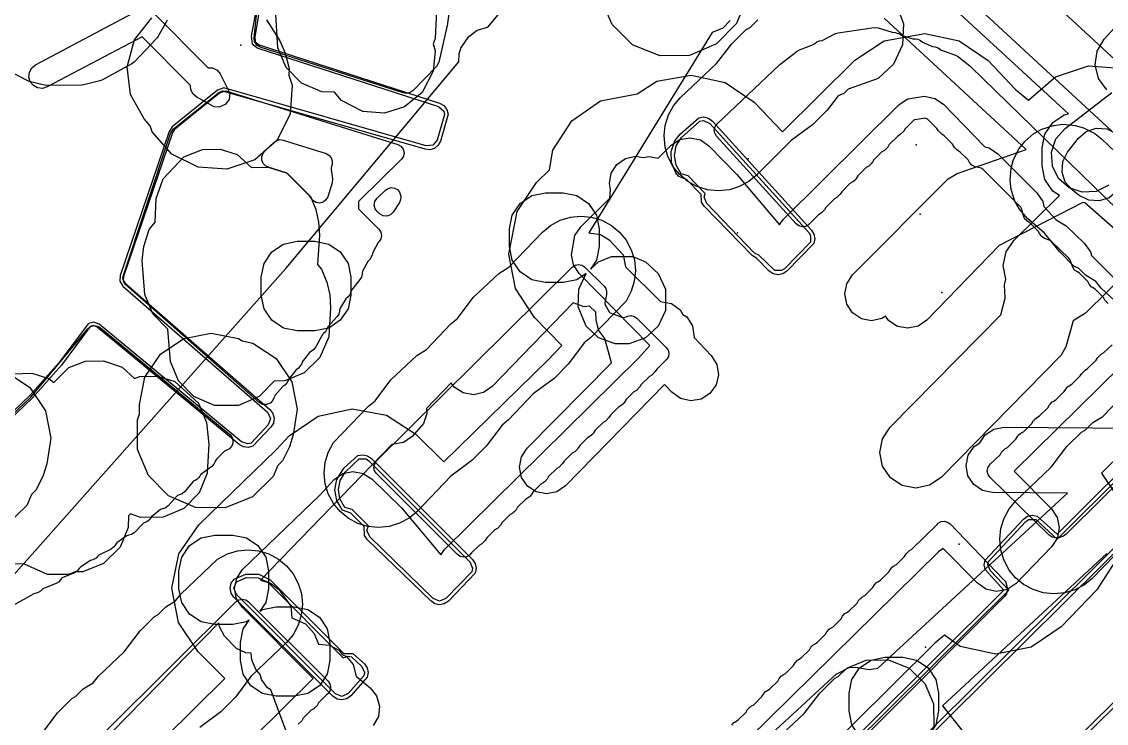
# Model space of a CAD drawing. Header units: metres. Extents: x -2677 to -840, y 169 to 1487.
# Drawn here: x -2162.7 to -2102.1, y 622.9 to 662.1 of the extents above; entities that cross this region are included whole.
import ezdxf

# ---------------------------------------------------------------- set-up
doc = ezdxf.new("R2010")
doc.units = ezdxf.units.M
for name, color, linetype in [('AI_GREENING_ALLOWED_ZONE', 4, 'Continuous'), ('AI_GREENING_EXCLUSIONS', 1, 'Continuous'), ('AI_GREENING_LAWN', 82, 'Continuous'), ('AI_GREENING_REJECTED', 6, 'Continuous')]:
    doc.layers.add(name, color=color, linetype=linetype)

msp = doc.modelspace()

# ---------------------------------------------------------------- linework, layer by layer
at = {"layer": 'AI_GREENING_ALLOWED_ZONE'}
msp.add_lwpolyline([(-2148.884, 654.022), (-2149.018, 654.071), (-2149.164, 654.21), (-2149.244, 654.396), (-2149.243, 654.598), (-2149.163, 654.783), (-2149.098, 654.875), (-2149.035, 654.949), (-2148.552, 655.41), (-2148.404, 655.507), (-2148.232, 655.547), (-2148.056, 655.525), (-2145.658, 654.766), (-2145.494, 654.679), (-2145.374, 654.537), (-2145.314, 654.362), (-2145.321, 654.176), (-2145.368, 653.975), (-2145.373, 653.886), (-2145.302, 653.353), (-2145.32, 653.138), (-2145.566, 652.353), (-2145.664, 652.176), (-2145.824, 652.053), (-2146.019, 652.003), (-2146.218, 652.034), (-2146.389, 652.141), (-2146.504, 652.308), (-2146.507, 652.315), (-2146.56, 652.394), (-2147.795, 653.624), (-2147.89, 653.684), (-2148.886, 654.017), (-2148.884, 654.022)], close=True, dxfattribs=at)
at = {"layer": 'AI_GREENING_EXCLUSIONS'}
for points in [[(-2175.114, 617.726), (-2165.679, 628.346), (-2165.646, 628.781), (-2165.533, 629.091), (-2165.066, 629.731), (-2164.599, 630.084), (-2164.007, 630.229), (-2147.912, 648.346), (-2138.246, 659.9), (-2138.225, 660.336), (-2138.123, 660.649), (-2137.674, 661.303), (-2137.218, 661.67), (-2136.63, 661.832), (-2127.304, 672.981)], [(-2102.039, 658.338), (-2102.506, 658.964), (-2102.697, 659.721), (-2102.585, 660.493), (-2102.185, 661.163), (-2096.935, 666.956)], [(-2108.46, 666.374), (-2099.659, 658.239)], [(-2111.749, 665.255), (-2101.784, 656.04)], [(-2098.299, 650.706), (-2103.238, 645.852), (-2103.92, 645.418), (-2104.329, 643.972), (-2104.6, 643.5), (-2111.306, 636.677), (-2111.952, 636.239), (-2112.716, 636.081), (-2113.483, 636.228), (-2114.135, 636.657), (-2114.573, 637.303), (-2114.731, 638.067), (-2114.584, 638.833), (-2114.155, 639.485), (-2107.974, 645.755), (-2107.719, 646.691), (-2107.758, 647.442), (-2107.686, 647.742), (-2107.832, 648.509), (-2107.673, 649.273), (-2107.234, 649.918), (-2104.689, 652.42), (-2105.067, 652.673), (-2105.501, 653.321), (-2105.653, 654.087), (-2105.653, 655.087), (-2105.501, 655.852), (-2105.067, 656.501), (-2105.067, 656.501), (-2104.418, 656.935), (-2104.189, 656.98), (-2111.175, 663.436)], [(-2139.483, 662.751), (-2139.56, 661.206), (-2139.675, 660.892), (-2139.572, 660.51), (-2139.672, 659.368), (-2140.285, 658.182), (-2141.268, 657.379), (-2142.389, 657.03), (-2143.611, 657.121), (-2144.797, 657.734), (-2145.182, 658.192), (-2145.886, 658.209), (-2147.036, 658.707), (-2147.891, 659.584), (-2148.344, 660.668), (-2148.476, 662.839)], [(-2122.499, 662.578), (-2122.726, 662.035), (-2123.849, 660.891), (-2125.358, 660.243), (-2127.019, 660.228), (-2128.541, 660.848), (-2129.685, 661.971), (-2130.147, 663.036)], [(-2113.804, 663.138), (-2113.396, 662.019), (-2113.449, 660.834), (-2113.952, 659.756), (-2114.824, 658.959), (-2116.489, 658.363), (-2116.736, 658.12), (-2117.051, 657.985), (-2117.666, 657.185), (-2118.476, 656.375), (-2119.683, 655.5), (-2121.63, 653.541), (-2122.043, 653.204), (-2122.613, 652.904), (-2123.127, 652.75), (-2123.774, 652.688), (-2124.345, 652.75), (-2124.937, 652.936), (-2125.441, 653.212), (-2125.915, 653.608), (-2126.26, 654.035), (-2126.56, 654.603), (-2126.713, 655.119), (-2126.775, 655.772), (-2126.775, 655.772), (-2126.713, 656.337), (-2126.528, 656.926), (-2126.252, 657.433), (-2125.861, 657.9), (-2123.846, 659.794), (-2122.994, 660.893), (-2122.184, 661.703), (-2121.96, 661.817), (-2121.546, 662.232)], [(-2149.605, 662.633), (-2149.836, 661.318), (-2149.788, 660.904), (-2149.47, 660.656), (-2139.378, 657.39), (-2139.086, 657.142), (-2139.033, 656.954), (-2139.458, 655.523), (-2139.699, 655.236), (-2140.072, 655.197), (-2151.365, 658.436), (-2151.722, 658.309), (-2154.253, 656.256), (-2154.431, 656.001), (-2157.164, 647.957), (-2157.18, 647.632), (-2157.003, 647.36), (-2148.935, 640.318), (-2148.765, 639.972), (-2148.89, 639.609), (-2149.84, 638.597), (-2150.024, 638.546), (-2150.38, 638.659), (-2158.33, 645.229), (-2158.638, 645.357), (-2158.937, 645.279), (-2160.583, 643.085), (-2162.206, 641.245), (-2164.017, 639.537)], [(-2149.405, 662.618), (-2149.637, 661.296), (-2149.611, 661.004), (-2149.39, 660.84), (-2139.316, 657.58), (-2139.078, 657.447), (-2138.908, 657.232), (-2138.834, 656.969), (-2139.268, 655.462), (-2139.397, 655.228), (-2139.605, 655.06), (-2139.861, 654.982), (-2140.127, 655.005), (-2151.373, 658.235), (-2151.605, 658.146), (-2154.122, 656.105), (-2154.244, 655.93), (-2156.97, 647.907), (-2156.985, 647.685), (-2156.86, 647.5), (-2148.803, 640.468), (-2148.636, 640.251), (-2148.565, 639.985), (-2148.602, 639.713), (-2148.741, 639.476), (-2149.751, 638.417), (-2150.008, 638.347), (-2150.273, 638.377), (-2150.508, 638.505), (-2158.45, 645.068), (-2158.65, 645.156), (-2158.828, 645.11), (-2160.433, 642.952), (-2162.056, 641.112), (-2163.88, 639.391)], [(-2155.313, 662.652), (-2152.236, 659.567), (-2151.992, 659.549), (-2151.748, 659.425), (-2151.57, 659.218), (-2151.027, 658.145), (-2151.075, 657.792), (-2151.075, 657.792), (-2151.291, 657.509), (-2151.637, 657.366), (-2151.91, 657.387), (-2152.879, 657.912), (-2153.086, 658.091), (-2153.209, 658.335), (-2153.227, 658.578), (-2155.939, 661.297), (-2161.235, 658.49), (-2161.497, 658.412), (-2161.769, 658.44), (-2162.009, 658.569), (-2162.181, 658.781), (-2162.26, 659.043), (-2162.232, 659.314), (-2162.102, 659.555), (-2161.891, 659.727), (-2156.137, 662.776)], [(-2148.978, 662.243), (-2148.243, 661.067), (-2147.943, 660.37), (-2147.726, 659.515), (-2147.741, 659.149), (-2147.558, 658.584), (-2147.665, 656.984), (-2148.389, 655.511), (-2149.639, 654.417), (-2151.199, 653.897), (-2152.798, 654.005), (-2154.271, 654.728), (-2155.365, 655.979), (-2155.49, 656.315), (-2155.824, 656.704), (-2156.589, 658.064), (-2156.776, 659.614), (-2156.355, 661.117), (-2155.392, 662.344)], [(-2099.409, 648.633), (-2103.266, 652.023), (-2103.381, 652.038), (-2108.062, 649.625), (-2112.105, 645.46), (-2112.587, 645.128), (-2113.159, 645.006), (-2113.735, 645.111), (-2114.226, 645.429), (-2114.402, 645.684), (-2114.608, 645.545), (-2115.182, 645.429), (-2115.756, 645.541), (-2116.244, 645.864), (-2116.571, 646.35), (-2116.687, 646.923), (-2116.575, 647.498), (-2116.252, 647.986), (-2110.912, 653.362), (-2110.407, 653.658), (-2106.544, 654.998), (-2114.482, 662.334)], [(-2123.089, 662.205), (-2123.487, 661.776), (-2124.099, 661.529), (-2130.98, 650.338), (-2130.335, 650.248), (-2129.835, 649.944), (-2129.066, 649.106), (-2128.922, 648.449), (-2126.983, 646.509), (-2126.36, 646.385), (-2125.884, 646.045), (-2125.723, 645.785), (-2125.504, 645.639), (-2125.18, 645.151), (-2125.086, 644.486), (-2124.146, 643.483), (-2123.836, 642.986), (-2123.74, 642.409), (-2123.873, 641.839), (-2124.214, 641.363), (-2124.71, 641.053), (-2125.288, 640.958), (-2125.858, 641.09), (-2126.334, 641.431), (-2126.748, 641.873), (-2132.288, 636.201), (-2132.772, 635.873), (-2133.346, 635.755), (-2133.92, 635.866), (-2134.409, 636.189), (-2134.737, 636.673), (-2134.854, 637.247), (-2134.743, 637.821), (-2134.421, 638.31), (-2129.713, 643.072), (-2130.085, 644.435), (-2130.419, 644.883), (-2130.563, 645.451), (-2130.586, 645.904), (-2130.949, 646.238), (-2131.237, 646.212), (-2131.85, 646.433), (-2136.376, 641.749), (-2136.857, 641.415), (-2137.429, 641.291), (-2138.005, 641.396), (-2138.497, 641.712), (-2138.663, 641.952), (-2140.045, 640.523), (-2140.026, 640.235), (-2140.215, 639.681), (-2140.851, 638.959), (-2141.332, 638.626), (-2141.983, 638.516), (-2149.314, 630.928), (-2148.755, 630.771), (-2148.295, 630.409), (-2147.633, 629.485), (-2147.567, 628.821), (-2146.808, 628.487), (-2146.313, 627.949), (-2146.076, 627.358), (-2145.461, 627.303), (-2144.948, 627.022), (-2144.757, 626.783), (-2144.523, 626.664), (-2144.143, 626.218), (-2143.971, 625.568), (-2143.201, 624.922), (-2142.835, 624.465), (-2142.672, 623.903), (-2142.736, 623.322), (-2143.018, 622.809)], [(-2158.129, 618.692), (-2151.318, 625.44), (-2152.805, 626.928), (-2153.892, 628.56), (-2154.268, 630.485), (-2153.874, 632.407), (-2152.771, 634.029), (-2148.441, 638.21), (-2147.716, 639), (-2146.107, 640.104), (-2144.199, 640.508), (-2142.281, 640.151), (-2140.645, 639.087), (-2139.077, 637.546), (-2133.258, 643.251), (-2132.485, 644.048), (-2134.016, 645.606), (-2135.082, 647.231), (-2135.449, 649.14), (-2134.99, 651.532), (-2133.901, 653.15), (-2133.183, 653.865), (-2132.986, 654.954), (-2131.93, 656.595), (-2130.328, 657.707), (-2128.284, 658.096), (-2127.182, 658.806), (-2125.262, 659.155), (-2123.356, 658.742), (-2121.752, 657.632), (-2120.165, 655.973), (-2116.117, 659.989), (-2114.491, 661.067), (-2112.201, 661.47), (-2110.291, 661.074), (-2108.678, 659.976), (-2107.138, 658.34), (-2106.414, 657.747), (-2104.917, 659.048), (-2103.065, 659.661), (-2101.119, 659.518)], [(-2101.936, 653), (-2102.636, 652.655), (-2103.415, 652.604), (-2104.154, 652.855), (-2104.74, 653.37), (-2105.085, 654.07), (-2105.136, 654.849), (-2104.885, 655.587), (-2104.37, 656.174), (-2101.762, 658.173)], [(-2157.899, 614.036), (-2146.378, 625.448), (-2150.329, 629.401), (-2150.655, 629.891), (-2150.768, 630.469), (-2150.65, 631.045), (-2150.319, 631.532), (-2145.993, 635.708), (-2145.21, 636.556), (-2144.728, 636.887), (-2144.155, 637.008), (-2143.58, 636.901), (-2143.089, 636.582), (-2141.447, 634.97), (-2139.244, 632.344), (-2139.03, 632.663), (-2128.202, 643.337), (-2127.569, 644.036), (-2131.519, 648.059), (-2131.839, 648.546), (-2131.949, 649.119), (-2131.761, 650.183), (-2131.434, 650.668), (-2129.808, 652.285), (-2129.761, 652.762), (-2129.834, 653.095), (-2129.729, 653.671), (-2129.413, 654.163), (-2128.932, 654.497), (-2128.36, 654.621), (-2127.943, 654.546), (-2127.618, 654.609), (-2127.11, 654.506), (-2126.389, 655.234), (-2125.897, 655.551), (-2125.321, 655.655), (-2124.749, 655.532), (-2124.268, 655.198), (-2122.716, 653.594), (-2120.328, 650.777), (-2120.118, 651.088), (-2113.652, 657.505), (-2113.164, 657.828), (-2112.23, 657.97), (-2111.657, 657.851), (-2111.173, 657.522), (-2108.85, 655.136), (-2108.61, 655.087), (-2108.124, 654.761), (-2105.949, 652.577), (-2105.625, 652.09), (-2105.569, 651.804), (-2104.872, 651.058), (-2104.311, 650.731), (-2103.286, 649.749), (-2102.951, 649.269), (-2102.906, 649.066), (-2100.038, 646.198)], [(-2100.891, 645.88), (-2102.356, 647.247), (-2102.664, 647.621), (-2103.23, 647.973), (-2103.599, 648.343), (-2103.886, 648.483), (-2104.696, 649.293), (-2105.528, 650.318), (-2106.482, 651.143), (-2106.924, 651.659), (-2107.175, 652.11), (-2107.385, 652.755), (-2107.446, 653.258), (-2107.389, 653.958), (-2107.254, 654.431), (-2106.932, 655.057), (-2106.63, 655.439), (-2106.113, 655.88), (-2105.666, 656.131), (-2105.017, 656.342), (-2104.508, 656.402), (-2103.814, 656.345), (-2103.342, 656.211), (-2102.715, 655.889), (-2102.347, 655.594), (-2101.168, 654.466)], [(-2100.055, 644.077), (-2107.225, 637.027), (-2105.133, 634.916), (-2104.814, 634.436), (-2104.699, 633.87), (-2104.806, 633.303), (-2105.119, 632.819), (-2107.109, 630.756), (-2107.611, 630.413), (-2108.208, 630.297), (-2108.802, 630.428), (-2109.295, 630.784), (-2111.185, 632.698), (-2111.444, 632.513), (-2125.607, 618.586)], [(-2123.298, 614.962), (-2107.799, 630.377), (-2108.838, 631.537), (-2108.888, 631.799), (-2108.837, 632.06), (-2106.703, 634.346), (-2106.478, 634.502), (-2106.21, 634.56), (-2106.21, 634.56), (-2105.941, 634.511), (-2104.824, 633.498), (-2093.716, 644.561)], [(-2122.973, 615.055), (-2107.518, 630.373), (-2108.55, 631.452), (-2108.688, 631.798), (-2108.652, 631.985), (-2106.559, 634.207), (-2106.398, 634.319), (-2106.398, 634.319), (-2106.015, 634.325), (-2104.823, 633.217), (-2093.574, 644.42)], [(-2163.095, 642.47), (-2162.101, 642.496), (-2161.152, 642.196), (-2160.87, 641.973), (-2160.022, 642.819), (-2159.091, 643.169), (-2158.097, 643.195), (-2157.047, 642.843), (-2156.36, 642.193), (-2156.055, 642.308), (-2155.06, 642.335), (-2154.112, 642.035), (-2152.786, 640.825), (-2152.34, 639.749), (-2152.207, 638.532), (-2152.301, 636.906), (-2152.754, 635.822), (-2153.609, 634.945), (-2154.759, 634.447), (-2156.028, 634.431), (-2156.573, 634.641), (-2156.691, 634.523), (-2156.708, 633.868), (-2157.161, 632.785), (-2158.083, 631.862), (-2159.248, 631.393), (-2159.664, 631.393), (-2160.027, 631.258), (-2161.215, 631.258), (-2162.497, 631.823), (-2163.258, 631.839)], [(-2163.501, 642.566), (-2162.204, 641.699), (-2161.337, 640.401), (-2161.032, 638.871), (-2161.253, 637.43), (-2161.466, 636.775), (-2161.858, 635.985), (-2162.107, 635.717), (-2162.379, 635.105), (-2163.523, 633.982)], [(-2100.942, 633.005), (-2102.863, 631.036), (-2103.294, 630.681), (-2103.84, 630.391), (-2104.393, 630.225), (-2105, 630.166), (-2105.596, 630.228), (-2106.165, 630.404), (-2106.692, 630.69), (-2107.148, 631.068), (-2107.502, 631.5), (-2107.803, 632.062), (-2107.967, 632.612), (-2108.026, 633.224), (-2108.026, 633.224), (-2107.964, 633.815), (-2107.786, 634.391), (-2107.502, 634.911), (-2107.13, 635.36), (-2105.144, 637.251), (-2104.273, 638.399), (-2103.463, 639.21), (-2103.256, 639.316), (-2102.83, 639.743), (-2102.276, 640.086), (-2100.368, 642.046)], [(-2093.867, 640.424), (-2153.902, 580.894)], [(-2098.519, 640.679), (-2102.341, 636.92), (-2101.582, 635.779)], [(-2093.726, 640.282), (-2153.761, 580.751)], [(-2122.7, 620.578), (-2117.164, 625.677), (-2116.434, 626.047), (-2116.086, 626.073), (-2115.314, 625.935), (-2114.839, 626.024), (-2104.245, 635.794), (-2108.422, 635.826), (-2108.995, 635.944), (-2109.479, 636.273), (-2109.801, 636.762), (-2109.91, 637.337), (-2109.792, 637.91), (-2109.463, 638.394), (-2109.136, 638.609), (-2108.839, 639.046), (-2108.35, 639.367), (-2107.776, 639.477), (-2100.389, 639.422)], [(-2176.822, 549.261), (-2154.031, 571.886), (-2153.841, 572.305), (-2149.463, 576.696), (-2140.934, 585.085), (-2140.556, 585.263), (-2123.156, 602.537), (-2122.985, 602.857), (-2103.329, 622.454), (-2092.855, 632.832)], [(-2176.681, 549.119), (-2153.842, 571.792), (-2153.7, 572.164), (-2149.321, 576.555), (-2140.794, 584.942), (-2140.453, 585.083), (-2122.976, 602.433), (-2122.844, 602.716), (-2103.188, 622.312), (-2092.715, 632.689)], [(-2161.537, 622.349), (-2160.66, 623.513), (-2159.85, 624.324), (-2159.649, 624.428), (-2159.218, 624.859), (-2158.669, 625.2), (-2158.372, 625.571), (-2156.928, 626.932), (-2156.051, 628.096), (-2155.241, 628.907), (-2155.04, 629.011), (-2154.609, 629.442), (-2154.06, 629.783), (-2153.763, 630.154), (-2151.724, 632.107), (-2151.169, 632.404), (-2150.612, 632.572), (-2150.011, 632.631), (-2149.425, 632.572), (-2148.851, 632.398), (-2148.313, 632.107), (-2147.862, 631.734), (-2147.494, 631.284), (-2147.207, 630.746), (-2147.038, 630.185), (-2146.979, 629.579), (-2147.041, 628.982), (-2147.214, 628.421), (-2147.503, 627.886), (-2147.867, 627.449), (-2149.852, 625.546), (-2150.723, 624.389), (-2151.533, 623.578), (-2152.713, 622.702)], [(-2101.556, 632.005), (-2102.6, 630.389), (-2104.589, 628.326), (-2106.263, 627.183), (-2108.253, 626.798), (-2110.233, 627.234), (-2111.107, 627.866), (-2111.645, 627.406), (-2120.905, 618.231)], [(-2102.048, 632.429), (-2111.227, 623.918), (-2104.45, 615.381), (-2104.265, 615.021), (-2103.517, 614.206), (-2095.591, 604.223)], [(-2147.541, 621.544), (-2148.749, 624.803), (-2148.926, 624.912), (-2149.27, 625.386), (-2149.336, 625.663), (-2149.574, 625.945), (-2149.801, 626.486), (-2149.834, 626.848), (-2150.135, 626.873), (-2150.669, 627.113), (-2151.327, 627.814), (-2151.614, 628.325), (-2151.64, 628.543), (-2158.487, 621.57)], [(-2120.399, 622.125), (-2118.943, 623.489), (-2118.075, 624.629), (-2117.265, 625.439), (-2117.055, 625.547), (-2116.575, 626.009), (-2115.491, 626.462), (-2114.236, 626.476), (-2113.084, 626.009), (-2112.218, 625.161), (-2111.728, 624.022), (-2111.714, 622.767)]]:
    msp.add_lwpolyline(points, dxfattribs=at)
for points in [[(-2118.419, 649.746), (-2119.91, 648.195), (-2120.138, 648.044), (-2120.408, 647.992), (-2120.676, 648.048), (-2120.902, 648.202), (-2121.596, 648.908), (-2121.863, 649.073), (-2124.531, 651.833), (-2124.678, 652.06), (-2124.697, 652.477), (-2125.515, 653.324), (-2125.952, 653.491), (-2126.112, 653.696), (-2126.358, 654.276), (-2126.377, 654.889), (-2126.176, 655.474), (-2125.868, 655.879), (-2124.841, 656.772), (-2124.568, 656.816), (-2124.299, 656.751), (-2124.077, 656.587), (-2118.543, 650.494), (-2118.405, 650.267), (-2118.362, 650.005), (-2118.419, 649.746)], [(-2120.214, 648.229), (-2120.598, 648.232), (-2121.491, 649.086), (-2121.719, 649.212), (-2124.387, 651.972), (-2124.528, 652.324), (-2124.474, 652.535), (-2125.433, 653.526), (-2125.82, 653.641), (-2126.106, 654.122), (-2126.197, 654.659), (-2126.092, 655.191), (-2125.794, 655.662), (-2124.77, 656.585), (-2124.576, 656.616), (-2124.225, 656.453), (-2118.691, 650.36), (-2118.593, 650.198), (-2118.602, 649.825), (-2120.051, 648.337), (-2120.214, 648.229)], [(-2104.547, 653.734), (-2104.505, 654.318), (-2104.242, 654.841), (-2103.634, 655.621), (-2103.191, 656.003), (-2102.635, 656.187), (-2102.051, 656.144), (-2101.528, 655.881), (-2101.128, 655.569), (-2100.745, 655.126), (-2100.561, 654.57), (-2100.604, 653.987), (-2100.867, 653.464), (-2101.475, 652.684), (-2101.918, 652.301), (-2102.474, 652.118), (-2103.058, 652.16), (-2103.581, 652.423), (-2103.981, 652.736), (-2104.364, 653.179), (-2104.547, 653.734)], [(-2151.573, 655.012), (-2150.624, 654.712), (-2149.818, 653.992), (-2148.886, 654.017), (-2147.836, 653.665), (-2146.526, 652.36), (-2146.226, 651.651), (-2146.071, 650.931), (-2146.032, 650.215), (-2146.13, 648.577), (-2145.908, 648.301), (-2145.608, 647.591), (-2145.453, 646.872), (-2145.414, 646.155), (-2145.508, 644.529), (-2146.006, 643.379), (-2146.883, 642.523), (-2147.966, 642.07), (-2148.555, 642.053), (-2149.396, 641.197), (-2150.546, 640.699), (-2151.897, 640.699), (-2153.047, 641.197), (-2153.903, 642.074), (-2154.356, 643.158), (-2154.498, 644.961), (-2155.327, 645.811), (-2155.78, 646.894), (-2155.925, 648.795), (-2155.845, 649.57), (-2155.534, 650.517), (-2155.204, 650.933), (-2155.146, 652.259), (-2154.758, 653.356), (-2153.597, 654.578), (-2152.567, 654.986), (-2151.573, 655.012)], [(-2135.406, 649.57), (-2135.406, 650.57), (-2135.254, 651.335), (-2134.82, 651.984), (-2134.172, 652.418), (-2133.406, 652.57), (-2132.406, 652.57), (-2131.641, 652.418), (-2130.992, 651.984), (-2130.558, 651.335), (-2130.406, 650.57), (-2130.406, 649.57), (-2130.558, 648.805), (-2130.892, 648.306), (-2130.433, 648.713), (-2129.71, 649.016), (-2128.529, 649.016), (-2127.807, 648.713), (-2127.108, 648.066), (-2126.699, 647.185), (-2126.699, 646.004), (-2127.108, 645.123), (-2127.807, 644.475), (-2128.724, 644.134), (-2129.516, 644.134), (-2130.433, 644.475), (-2131.132, 645.123), (-2131.58, 646.199), (-2131.541, 647.185), (-2131.136, 648.06), (-2131.641, 647.722), (-2132.406, 647.57), (-2133.406, 647.57), (-2134.172, 647.722), (-2134.82, 648.156), (-2135.254, 648.805), (-2135.406, 649.57)], [(-2145.766, 636.918), (-2145.707, 637.511), (-2145.536, 638.075), (-2145.242, 638.623), (-2143.286, 640.657), (-2142.916, 640.95), (-2142.033, 642.131), (-2140.593, 643.478), (-2140.051, 643.817), (-2138.691, 645.254), (-2138.321, 645.548), (-2137.438, 646.728), (-2135.998, 648.076), (-2135.456, 648.415), (-2133.566, 650.383), (-2133.122, 650.75), (-2132.576, 651.043), (-2132.01, 651.215), (-2131.419, 651.274), (-2130.823, 651.215), (-2130.258, 651.044), (-2129.711, 650.75), (-2129.267, 650.384), (-2128.892, 649.927), (-2128.608, 649.397), (-2128.436, 648.828), (-2128.377, 648.231), (-2128.439, 647.625), (-2128.608, 647.072), (-2128.901, 646.529), (-2130.87, 644.486), (-2131.233, 644.195), (-2132.11, 643.021), (-2132.92, 642.21), (-2134.092, 641.335), (-2135.465, 639.889), (-2135.828, 639.597), (-2136.705, 638.423), (-2137.515, 637.613), (-2138.687, 636.737), (-2140.59, 634.76), (-2141.021, 634.402), (-2141.563, 634.11), (-2142.133, 633.937), (-2142.722, 633.878), (-2143.32, 633.937), (-2143.888, 634.108), (-2144.432, 634.402), (-2144.875, 634.766), (-2145.242, 635.212), (-2145.536, 635.757), (-2145.707, 636.324), (-2145.766, 636.918)], [(-2144.861, 645.451), (-2145.51, 645.018), (-2146.276, 644.866), (-2147.276, 644.866), (-2148.041, 645.018), (-2148.69, 645.451), (-2149.123, 646.1), (-2149.276, 646.866), (-2149.276, 647.866), (-2149.123, 648.631), (-2148.69, 649.28), (-2148.041, 649.713), (-2147.276, 649.866), (-2146.276, 649.866), (-2145.51, 649.713), (-2144.861, 649.28), (-2144.428, 648.631), (-2144.276, 647.866), (-2144.276, 646.866), (-2144.428, 646.1), (-2144.861, 645.451)], [(-2150.346, 644.301), (-2149.744, 644.181), (-2148.446, 643.314), (-2147.579, 642.017), (-2147.274, 640.486), (-2147.496, 639.045), (-2147.708, 638.39), (-2148.1, 637.6), (-2148.349, 637.333), (-2148.621, 636.72), (-2149.765, 635.597), (-2151.288, 634.977), (-2152.949, 634.993), (-2154.457, 635.64), (-2155.58, 636.784), (-2156.185, 638.228), (-2156.2, 639.889), (-2156.076, 640.226), (-2156.076, 640.739), (-2155.772, 642.27), (-2154.905, 643.567), (-2153.607, 644.434), (-2152.076, 644.739), (-2150.546, 644.434), (-2150.346, 644.301)], [(-2137.327, 631.328), (-2138.824, 629.767), (-2139.052, 629.616), (-2139.32, 629.564), (-2139.587, 629.618), (-2139.814, 629.771), (-2143.356, 633.21), (-2143.512, 633.435), (-2143.528, 633.936), (-2144.279, 634.669), (-2144.747, 634.847), (-2145.065, 635.388), (-2145.166, 635.977), (-2145.06, 636.56), (-2144.668, 637.184), (-2143.88, 637.891), (-2143.612, 637.943), (-2143.345, 637.889), (-2143.119, 637.738), (-2137.478, 632.093), (-2137.326, 631.865), (-2137.273, 631.596), (-2137.327, 631.328)], [(-2139.319, 629.764), (-2139.672, 629.912), (-2143.217, 633.354), (-2143.371, 633.706), (-2143.284, 633.978), (-2144.206, 634.878), (-2144.612, 634.995), (-2144.885, 635.475), (-2144.966, 635.996), (-2144.866, 636.511), (-2144.587, 636.97), (-2143.804, 637.706), (-2143.422, 637.705), (-2143.26, 637.596), (-2137.62, 631.951), (-2137.473, 631.597), (-2137.512, 631.405), (-2138.965, 629.909), (-2139.319, 629.764)], [(-2153.288, 632.869), (-2152.639, 633.303), (-2151.874, 633.455), (-2150.874, 633.455), (-2150.109, 633.303), (-2149.46, 632.869), (-2149.026, 632.22), (-2148.874, 631.455), (-2148.874, 630.455), (-2149.026, 629.69), (-2149.356, 629.196), (-2149.209, 629.294), (-2148.443, 629.447), (-2147.443, 629.447), (-2146.678, 629.294), (-2146.029, 628.861), (-2145.595, 628.212), (-2145.443, 627.447), (-2145.443, 626.447), (-2145.595, 625.681), (-2146.029, 625.032), (-2146.678, 624.599), (-2147.443, 624.447), (-2148.443, 624.447), (-2149.209, 624.599), (-2149.857, 625.032), (-2150.291, 625.681), (-2150.443, 626.447), (-2150.443, 627.447), (-2150.291, 628.212), (-2149.961, 628.706), (-2150.109, 628.607), (-2150.874, 628.455), (-2151.874, 628.455), (-2152.639, 628.607), (-2153.288, 629.041), (-2153.722, 629.69), (-2153.874, 630.455), (-2153.874, 631.455), (-2153.722, 632.22), (-2153.288, 632.869)], [(-2144.269, 624.464), (-2144.496, 624.303), (-2144.768, 624.243), (-2145.042, 624.294), (-2145.274, 624.448), (-2150.806, 629.984), (-2150.959, 630.215), (-2151.011, 630.487), (-2150.953, 630.757), (-2150.795, 630.985), (-2150.132, 631.273), (-2149.42, 631.261), (-2148.773, 630.956), (-2144.66, 626.841), (-2144.159, 626.831), (-2143.514, 626.257), (-2143.365, 626.035), (-2143.31, 625.773), (-2143.357, 625.51), (-2144.269, 624.464)], [(-2144.415, 624.601), (-2144.771, 624.443), (-2145.133, 624.589), (-2150.665, 630.126), (-2150.811, 630.485), (-2150.657, 630.84), (-2150.11, 631.074), (-2149.449, 631.063), (-2148.914, 630.815), (-2144.698, 626.596), (-2144.427, 626.686), (-2144.236, 626.647), (-2143.655, 626.116), (-2143.51, 625.77), (-2143.544, 625.583), (-2144.415, 624.601)], [(-2112.031, 622.211), (-2112.68, 621.778), (-2113.445, 621.625), (-2114.445, 621.625), (-2115.21, 621.778), (-2115.859, 622.211), (-2116.293, 622.86), (-2116.445, 623.625), (-2116.445, 624.625), (-2116.293, 625.391), (-2115.859, 626.04), (-2115.21, 626.473), (-2114.445, 626.625), (-2113.445, 626.625), (-2112.68, 626.473), (-2112.031, 626.04), (-2111.597, 625.391), (-2111.445, 624.625), (-2111.445, 623.625), (-2111.597, 622.86), (-2112.031, 622.211)]]:
    msp.add_lwpolyline(points, close=True, dxfattribs=at)
at = {"layer": 'AI_GREENING_LAWN'}
for points in [[(-2138.33, 666.063), (-2138.9, 661.898), (-2138.908, 661.856), (-2139.353, 659.881), (-2139.483, 659.641), (-2140.799, 658.298), (-2140.966, 658.185), (-2141.013, 658.166), (-2141.183, 658.129), (-2141.355, 658.152), (-2149.331, 660.716), (-2149.524, 660.831), (-2149.647, 661.02), (-2149.675, 661.243), (-2149.401, 663.955)], [(-2154.539, 662.22), (-2154.586, 662.108), (-2155.028, 661.33), (-2155.098, 661.234), (-2156.384, 659.87), (-2156.51, 659.773), (-2158.178, 658.873), (-2158.291, 658.829), (-2159.189, 658.599), (-2159.31, 658.583), (-2161.257, 658.573), (-2161.378, 658.587), (-2162.248, 658.799), (-2162.359, 658.841), (-2164.023, 659.702), (-2164.151, 659.797), (-2165.463, 661.143), (-2165.552, 661.267), (-2166.413, 662.979)], [(-2101.968, 646.386), (-2102.156, 646.578), (-2102.233, 646.718), (-2102.691, 647.185), (-2102.847, 647.281), (-2102.844, 647.286), (-2102.912, 647.323), (-2103.034, 647.468), (-2103.114, 647.613), (-2103.572, 648.081), (-2103.728, 648.176), (-2103.724, 648.182), (-2103.844, 648.253), (-2103.969, 648.45), (-2104.097, 648.826), (-2104.16, 648.924), (-2105.128, 649.85), (-2105.209, 649.902), (-2105.53, 650.026), (-2105.718, 650.154), (-2105.787, 650.277), (-2105.791, 650.274), (-2105.884, 650.432), (-2106.341, 650.895), (-2106.462, 650.965), (-2106.616, 651.102), (-2106.701, 651.289), (-2106.784, 651.661), (-2106.85, 651.781), (-2108.947, 653.885), (-2109.064, 653.95), (-2109.394, 654.029), (-2109.576, 654.113), (-2109.71, 654.262), (-2109.798, 654.412), (-2110.253, 654.873), (-2110.396, 654.955), (-2110.54, 655.079), (-2110.575, 655.148), (-2110.58, 655.144), (-2110.673, 655.302), (-2111.128, 655.763), (-2111.267, 655.843), (-2111.452, 656.029), (-2111.536, 656.175), (-2112.085, 656.707), (-2112.13, 656.734), (-2112.182, 656.739), (-2112.767, 656.659), (-2112.804, 656.647), (-2112.836, 656.624), (-2113.309, 656.152), (-2113.389, 656.013), (-2113.579, 655.824), (-2113.719, 655.746), (-2114.195, 655.273), (-2114.275, 655.134), (-2114.465, 654.945), (-2114.605, 654.867), (-2115.065, 654.412), (-2115.16, 654.256), (-2115.165, 654.259), (-2115.201, 654.191), (-2115.346, 654.069), (-2115.491, 653.988), (-2115.951, 653.533), (-2116.045, 653.377), (-2116.048, 653.378), (-2116.072, 653.328), (-2116.188, 653.213), (-2116.238, 653.189), (-2116.237, 653.186), (-2116.394, 653.093), (-2116.853, 652.636), (-2116.932, 652.497), (-2117.122, 652.308), (-2117.262, 652.23), (-2117.738, 651.757), (-2117.818, 651.618), (-2118.008, 651.429), (-2118.148, 651.351), (-2118.672, 650.83), (-2118.676, 650.834), (-2118.716, 650.787), (-2118.882, 650.7), (-2119.068, 650.679), (-2119.249, 650.729), (-2119.399, 650.841), (-2123.845, 655.737), (-2123.945, 655.902), (-2123.974, 656.092), (-2123.93, 656.28), (-2123.93, 656.28), (-2123.818, 656.437), (-2120.35, 659.703), (-2120.313, 659.735), (-2119.342, 660.486), (-2119.216, 660.557), (-2118.438, 660.856), (-2118.406, 660.875), (-2118.376, 660.908), (-2118.249, 661.009), (-2118.098, 661.064), (-2117.941, 661.093), (-2117.197, 661.467), (-2117.044, 661.515), (-2115.041, 661.803), (-2114.822, 661.786), (-2114.035, 661.542), (-2113.873, 661.537), (-2113.618, 661.458), (-2113.483, 661.371), (-2112.873, 661.184), (-2112.74, 661.179), (-2112.593, 661.151), (-2112.461, 661.081), (-2112.346, 660.995), (-2111.779, 660.751), (-2111.628, 660.73), (-2111.471, 660.681), (-2111.339, 660.584), (-2111.308, 660.553), (-2111.276, 660.536), (-2110.497, 660.265), (-2110.349, 660.184), (-2109.683, 659.652), (-2109.646, 659.619), (-2094.589, 644.978)], [(-2163.951, 639.462), (-2162.171, 641.138), (-2162.151, 641.16), (-2158.961, 644.976), (-2158.81, 645.098), (-2158.623, 645.153), (-2158.43, 645.133), (-2158.259, 645.04), (-2151.037, 639.073), (-2150.922, 638.937), (-2150.862, 638.77), (-2150.864, 638.592), (-2150.928, 638.427), (-2150.934, 638.418), (-2151.059, 638.28), (-2151.211, 638.205), (-2151.33, 638.135), (-2151.781, 637.686), (-2151.846, 637.573), (-2151.848, 637.565), (-2151.919, 637.407), (-2152.04, 637.283), (-2152.649, 636.843), (-2152.676, 636.817), (-2152.711, 636.75), (-2152.715, 636.752), (-2152.763, 636.662), (-2152.883, 636.551), (-2152.976, 636.509), (-2152.975, 636.505), (-2153.044, 636.475), (-2153.072, 636.451), (-2153.567, 635.867), (-2153.689, 635.763), (-2153.837, 635.703), (-2153.914, 635.685), (-2153.948, 635.672), (-2153.977, 635.648), (-2154.478, 635.088), (-2154.614, 634.981), (-2154.779, 634.927), (-2154.786, 634.926), (-2154.906, 634.873), (-2155.4, 634.471), (-2155.492, 634.346), (-2155.634, 634.215), (-2155.751, 634.171), (-2155.749, 634.164), (-2155.822, 634.14), (-2155.852, 634.118), (-2156.383, 633.586), (-2156.526, 633.486), (-2156.695, 633.441), (-2156.7, 633.441), (-2156.822, 633.396), (-2157.345, 633.022), (-2157.427, 632.92), (-2157.428, 632.917), (-2157.525, 632.772), (-2157.666, 632.669), (-2158.342, 632.337), (-2158.373, 632.315), (-2158.419, 632.254), (-2158.425, 632.259), (-2158.505, 632.161), (-2158.677, 632.069), (-2158.816, 632.027), (-2159.362, 631.686), (-2159.45, 631.589), (-2159.453, 631.583), (-2159.558, 631.444), (-2159.704, 631.35), (-2160.395, 631.057), (-2160.427, 631.038), (-2160.451, 631.009), (-2160.492, 630.943), (-2160.597, 630.821), (-2160.736, 630.739), (-2161.448, 630.46), (-2161.48, 630.441), (-2161.531, 630.386), (-2161.534, 630.388), (-2161.603, 630.313), (-2161.747, 630.236), (-2161.798, 630.227), (-2161.797, 630.225), (-2161.98, 630.177), (-2163.469, 629.335)], [(-2094.123, 643.595), (-2104.307, 633.508), (-2104.384, 633.446), (-2104.471, 633.388), (-2104.744, 633.305), (-2104.905, 633.305), (-2105.095, 633.341), (-2105.257, 633.447), (-2108.57, 636.689), (-2108.676, 636.841), (-2108.719, 637.021), (-2108.694, 637.204), (-2108.605, 637.366), (-2108.533, 637.426), (-2108.004, 637.945), (-2107.924, 638.085), (-2107.733, 638.273), (-2107.592, 638.35), (-2107.125, 638.808), (-2107.029, 638.964), (-2107.024, 638.961), (-2106.988, 639.029), (-2106.842, 639.15), (-2106.697, 639.23), (-2106.23, 639.689), (-2106.134, 639.845), (-2106.129, 639.841), (-2106.092, 639.909), (-2105.947, 640.031), (-2105.802, 640.111), (-2105.334, 640.569), (-2105.239, 640.725), (-2105.237, 640.724), (-2105.212, 640.773), (-2105.095, 640.888), (-2105.045, 640.912), (-2105.047, 640.914), (-2104.889, 641.007), (-2104.423, 641.467), (-2104.341, 641.61), (-2104.216, 641.754), (-2104.148, 641.789), (-2104.152, 641.794), (-2103.994, 641.887), (-2103.528, 642.347), (-2103.448, 642.486), (-2103.257, 642.674), (-2103.116, 642.752), (-2102.633, 643.227), (-2102.553, 643.366), (-2102.362, 643.554), (-2102.221, 643.632), (-2101.754, 644.09)], [(-2122.997, 622.83), (-2122.873, 622.973), (-2122.804, 623.009), (-2122.808, 623.014), (-2122.65, 623.107), (-2122.194, 623.557), (-2122.112, 623.7), (-2121.987, 623.844), (-2121.919, 623.879), (-2121.923, 623.885), (-2121.765, 623.977), (-2121.309, 624.427), (-2121.227, 624.571), (-2121.102, 624.714), (-2121.034, 624.749), (-2121.037, 624.755), (-2120.88, 624.848), (-2120.424, 625.298), (-2120.341, 625.441), (-2120.217, 625.585), (-2120.149, 625.62), (-2120.152, 625.626), (-2119.995, 625.718), (-2119.539, 626.168), (-2119.456, 626.312), (-2119.332, 626.455), (-2119.264, 626.49), (-2119.267, 626.496), (-2119.109, 626.589), (-2118.653, 627.039), (-2118.571, 627.182), (-2118.447, 627.326), (-2118.378, 627.361), (-2118.382, 627.366), (-2118.224, 627.459), (-2117.768, 627.909), (-2117.686, 628.052), (-2117.562, 628.196), (-2117.493, 628.231), (-2117.497, 628.237), (-2117.339, 628.33), (-2116.883, 628.78), (-2116.801, 628.923), (-2116.676, 629.067), (-2116.608, 629.102), (-2116.611, 629.107), (-2116.454, 629.2), (-2115.998, 629.65), (-2115.916, 629.793), (-2115.791, 629.937), (-2115.723, 629.972), (-2115.726, 629.978), (-2115.569, 630.07), (-2115.113, 630.521), (-2115.03, 630.664), (-2114.906, 630.808), (-2114.838, 630.843), (-2114.841, 630.848), (-2114.684, 630.941), (-2114.228, 631.391), (-2114.145, 631.534), (-2114.021, 631.678), (-2113.953, 631.713), (-2113.956, 631.719), (-2113.798, 631.811), (-2113.342, 632.262), (-2113.262, 632.4), (-2113.071, 632.589), (-2112.931, 632.666), (-2111.526, 634.048), (-2111.467, 634.116), (-2111.305, 634.203), (-2111.122, 634.226), (-2110.943, 634.18), (-2110.793, 634.073), (-2107.811, 630.969), (-2107.75, 630.891), (-2107.694, 630.803), (-2107.616, 630.528), (-2107.617, 630.366), (-2107.657, 630.178), (-2107.763, 630.019), (-2122.771, 614.974)], [(-2161.495, 618.986), (-2150.692, 629.73), (-2150.53, 629.838), (-2150.339, 629.876), (-2150.148, 629.837), (-2149.986, 629.729), (-2149.986, 629.729), (-2145.549, 625.289), (-2145.447, 625.14), (-2145.404, 624.964), (-2145.426, 624.784), (-2145.511, 624.625), (-2145.633, 624.518), (-2146.077, 624.075), (-2146.157, 623.936), (-2146.347, 623.747), (-2146.487, 623.669), (-2146.939, 623.22), (-2147.018, 623.081), (-2147.208, 622.892)]]:
    msp.add_lwpolyline(points, dxfattribs=at)
for points in [[(-2156.982, 647.971), (-2154.354, 655.897), (-2154.193, 656.129), (-2151.665, 658.164), (-2151.445, 658.266), (-2151.203, 658.252), (-2141.652, 655.279), (-2141.473, 655.179), (-2141.349, 655.017), (-2141.301, 654.818), (-2141.336, 654.616), (-2141.449, 654.446), (-2143.818, 652.106), (-2143.844, 652.067), (-2143.853, 652.021), (-2143.853, 651.739), (-2143.844, 651.694), (-2143.818, 651.655), (-2142.712, 650.537), (-2142.606, 650.38), (-2142.567, 650.194), (-2142.6, 650.008), (-2142.699, 649.847), (-2142.74, 649.802), (-2143.042, 649.246), (-2143.078, 649.091), (-2143.208, 648.855), (-2143.32, 648.741), (-2143.619, 648.199), (-2143.65, 648.083), (-2143.65, 648.036), (-2143.68, 647.871), (-2143.762, 647.725), (-2144.237, 647.14), (-2144.256, 647.107), (-2144.272, 647.033), (-2144.279, 647.035), (-2144.31, 646.916), (-2144.423, 646.763), (-2144.545, 646.652), (-2144.873, 646.127), (-2144.91, 646.013), (-2144.913, 645.965), (-2144.951, 645.803), (-2145.04, 645.663), (-2145.563, 645.081), (-2145.585, 645.048), (-2145.596, 644.998), (-2145.691, 644.804), (-2145.801, 644.714), (-2145.795, 644.706), (-2145.858, 644.661), (-2145.88, 644.631), (-2146.224, 643.962), (-2146.332, 643.821), (-2146.466, 643.736), (-2146.577, 643.653), (-2146.974, 643.146), (-2147.036, 642.997), (-2147.201, 642.786), (-2147.33, 642.691), (-2147.714, 642.204), (-2147.787, 642.04), (-2147.796, 642.044), (-2147.825, 641.97), (-2147.965, 641.828), (-2148.079, 641.752), (-2148.503, 641.267), (-2148.569, 641.129), (-2148.625, 640.982), (-2148.752, 640.843), (-2148.772, 640.829), (-2148.979, 640.739), (-2149.204, 640.748), (-2149.402, 640.856), (-2156.839, 647.439), (-2156.956, 647.593), (-2157.006, 647.779), (-2156.982, 647.971)], [(-2142.341, 652.723), (-2142.19, 652.825), (-2142.012, 652.866), (-2141.832, 652.841), (-2141.672, 652.753), (-2141.555, 652.613), (-2141.495, 652.441), (-2141.486, 652.38), (-2141.492, 652.202), (-2141.559, 652.036), (-2141.905, 651.496), (-2142.058, 651.344), (-2142.262, 651.27), (-2142.477, 651.289), (-2142.664, 651.397), (-2142.805, 651.526), (-2142.923, 651.689), (-2142.967, 651.886), (-2142.931, 652.083), (-2142.819, 652.251), (-2142.341, 652.723)], [(-2142.832, 637.595), (-2131.912, 648.423), (-2131.75, 648.53), (-2131.56, 648.568), (-2131.37, 648.53), (-2131.209, 648.424), (-2130.128, 647.358), (-2130.031, 647.224), (-2129.984, 647.065), (-2129.99, 646.899), (-2130.089, 646.43), (-2130.09, 646.388), (-2130.077, 646.348), (-2129.848, 645.926), (-2129.821, 645.893), (-2129.784, 645.871), (-2129.078, 645.613), (-2129.036, 645.606), (-2128.994, 645.614), (-2128.822, 645.68), (-2128.634, 645.714), (-2128.447, 645.674), (-2128.289, 645.567), (-2126.658, 643.938), (-2126.555, 643.789), (-2126.512, 643.613), (-2126.534, 643.433), (-2126.619, 643.273), (-2126.737, 643.171), (-2127.186, 642.723), (-2127.265, 642.584), (-2127.456, 642.395), (-2127.596, 642.316), (-2128.049, 641.866), (-2128.129, 641.727), (-2128.319, 641.538), (-2128.459, 641.46), (-2128.897, 641.027), (-2128.991, 640.871), (-2128.997, 640.874), (-2129.033, 640.806), (-2129.178, 640.684), (-2129.323, 640.603), (-2129.776, 640.153), (-2129.856, 640.013), (-2130.046, 639.824), (-2130.186, 639.746), (-2130.624, 639.313), (-2130.718, 639.157), (-2130.724, 639.16), (-2130.76, 639.093), (-2130.905, 638.97), (-2131.049, 638.889), (-2131.487, 638.457), (-2131.582, 638.3), (-2131.587, 638.304), (-2131.623, 638.236), (-2131.768, 638.113), (-2131.913, 638.032), (-2132.366, 637.582), (-2132.446, 637.443), (-2132.636, 637.254), (-2132.776, 637.176), (-2133.23, 636.726), (-2133.312, 636.581), (-2133.436, 636.437), (-2133.503, 636.402), (-2133.5, 636.397), (-2133.657, 636.303), (-2134.093, 635.869), (-2134.175, 635.725), (-2134.299, 635.581), (-2134.367, 635.545), (-2134.364, 635.54), (-2134.521, 635.446), (-2134.957, 635.012), (-2135.039, 634.868), (-2135.162, 634.724), (-2135.23, 634.689), (-2135.227, 634.683), (-2135.384, 634.59), (-2135.82, 634.155), (-2135.899, 634.016), (-2136.09, 633.827), (-2136.23, 633.748), (-2136.683, 633.298), (-2136.763, 633.159), (-2136.953, 632.97), (-2137.093, 632.892), (-2137.531, 632.459), (-2137.532, 632.458), (-2137.652, 632.323), (-2137.811, 632.239), (-2137.99, 632.217), (-2138.165, 632.26), (-2138.314, 632.363), (-2142.834, 636.887), (-2142.943, 637.05), (-2142.98, 637.242), (-2142.942, 637.433), (-2142.832, 637.595)]]:
    msp.add_lwpolyline(points, close=True, dxfattribs=at)
at = {"layer": 'AI_GREENING_REJECTED'}
for p in [(-2150.42, 660.82), (-2112.7, 655.26), (-2122.07, 654.47), (-2112.47, 651.38), (-2122.68, 650.33), (-2111.26, 647.01), (-2110.29, 632.95), (-2112.17, 627.19)]:
    msp.add_point(p, dxfattribs=at)

doc.saveas('drawing.dxf')
